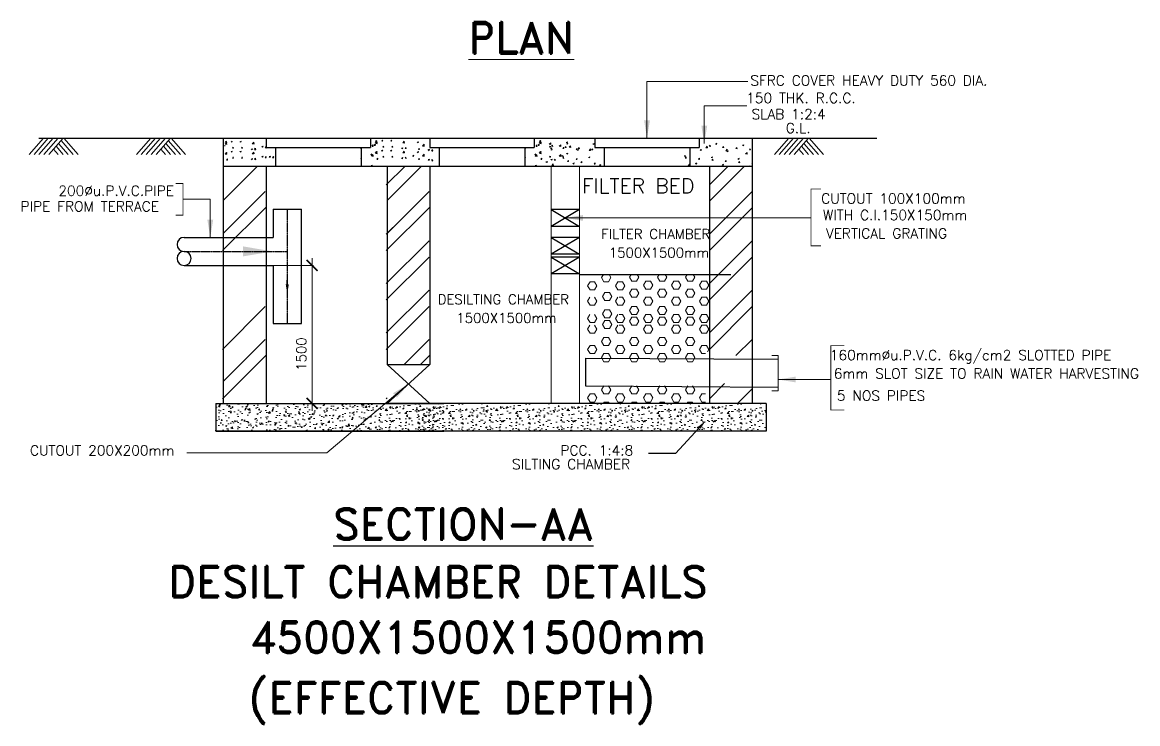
# Model space of a CAD drawing. Header units: millimetres. Extents: x 5085619 to 5232807, y 157605 to 261568.
# Drawn here: x 5150823 to 5169749, y 229894 to 241799 of the extents above; entities that cross this region are included whole.
import ezdxf
from ezdxf.enums import TextEntityAlignment as Align

# ---------------------------------------------------------------- set-up
doc = ezdxf.new("R2010")
doc.units = ezdxf.units.MM
doc.header["$MEASUREMENT"] = 0
doc.header["$PDMODE"] = 33
doc.linetypes.add('CENTER', pattern=[2, 1.25, -0.25, 0.25, -0.25])
doc.layers.get('0').update_dxf_attribs({"color": 8, "lineweight": 15})
doc.layers.get('Defpoints').update_dxf_attribs({"color": 8, "lineweight": 18})
for name, color, linetype in [('A-MS_STRUC', 5, 'Continuous'), ('Layer1', 30, 'Continuous'), ('PL-TEXT', 7, 'Continuous'), ('SOIL', 1, 'Continuous'), ('TEXT', 8, 'Continuous')]:
    doc.layers.add(name, color=color, linetype=linetype)
for name, color, linetype, lineweight in [('door', 8, 'Continuous', 20), ('HATCH', 8, 'Continuous', 13), ('RWP', 5, 'Continuous', 0), ('wall', 7, 'Continuous', 0)]:
    doc.layers.add(name, color=color, linetype=linetype, lineweight=lineweight)
doc.styles.add('ROMAND', font='romand')
doc.styles.add('TEXT', font='romans.shx')
doc.styles.add('TEXT1', font='romans.shx', dxfattribs={"height": 200})
doc.styles.add('vicky', font='arial.ttf', dxfattribs={"height": 150})
doc.dimstyles.new('vicky', dxfattribs={"dimscale": 0, "dimtxt": 100, "dimasz": 300, "dimexe": 0, "dimexo": 25, "dimgap": 50, "dimtad": 1, "dimdec": 4, "dimrnd": 1, "dimzin": 12, "dimdsep": 46, "dimtxsty": 'vicky', "dimcen": 0.09, "dimclrd": 3, "dimclre": 3, "dimclrt": 7, "dimaunit": 1, "dimadec": 0, "dimazin": 0, "dimtfac": 100, "dimtdec": 4, "dimtofl": 0, "dimtmove": 1, "dimatfit": 3, "dimfxl": 100, "dimfxlon": 1, "dimtolj": 1, "dimtzin": 12, "dimlwd": 5, "dimlwe": 0, "dimarcsym": 1})

# ---------------------------------------------------------------- blocks, each defined once
blk = doc.blocks.new('_ArchTick')
at = {"color": 0, "linetype": 'ByBlock', "const_width": 0.15}
blk.add_lwpolyline([(-0.5, -0.5), (0.5, 0.5)], dxfattribs=at)

msp = doc.modelspace()

# ---------------------------------------------------------------- hatches: boundary and pattern name
at = {"layer": 'HATCH'}
h = msp.add_hatch(dxfattribs=at)
h.set_pattern_fill('ANSI32', color=0, scale=1580.052825, angle=360, style=0)
h.set_pattern_definition([(45, (5128971.4, 105815.43), (-418.9748, 418.9748), []), (45, (5129250.7, 105815.43), (-418.9748, 418.9748), [])])
h.paths.add_polyline_path([(5162481, 236141), (5163208, 236141), (5163208, 239360), (5162481, 239360)])
h.paths.add_polyline_path([(5163208, 235331), (5163208, 235667), (5162481, 235667), (5162481, 235331)])
h = msp.add_hatch(dxfattribs=at)
h.set_pattern_fill('AR-CONC', color=0, scale=31.601056, angle=360, style=0)
h.set_pattern_definition([(50, (5128971.4, 105815.43), (226.6618, -19.83034), [23.7008, -260.7087]), (355, (5128971.4, 105815.43), (-43.8469, 237.70066), [18.96063, -208.56697]), (100.4514, (5128990.3, 105813.78), (182.81508, 217.87018), [20.14257, -221.5683]), (46.1842, (5128971.4, 105878.64), (337.25945, -52.30576), [35.5512, -391.0631]), (96.6356, (5128999.5, 105874.28), (295.3633, 307.8315), [30.2139, -332.3524]), (351.1842, (5128971.4, 105878.64), (295.36305, 307.8318), [28.44095, -312.8505]), (21, (5129003, 105862.84), (188.62893, -127.23182), [23.7008, -260.7087]), (326, (5129003, 105862.84), (76.8902, 229.15508), [18.96063, -208.56697]), (71.4514, (5129018.72, 105852.23), (265.51923, 101.92304), [20.14257, -221.5683]), (37.5, (5128971.4, 105815.43), (3.842643, 105.197975), [0, -206.03889, 0, -211.72708, 0, -209.357]), (7.5, (5128971.4, 105815.43), (83.13275, 124.63827), [0, -120.71604, 0, -201.29873, 0, -79.79267]), (327.5, (5128900.93, 105815.43), (168.69353, -7.12758), [0, -79.00264, 0, -246.48824, 0, -327.07093]), (317.5, (5128869.33, 105815.43), (184.29299, 31.63423), [0, -102.70343, 0, -163.69347, 0, -232.26777])])
h.paths.add_polyline_path([(5157978, 234857), (5157978, 235331), (5154107, 235331), (5154107, 234857)])
h = msp.add_hatch(dxfattribs=at)
h.set_pattern_fill('AR-CONC', color=0, scale=31.601056, angle=360, style=0)
h.set_pattern_definition([(50, (5129708.76, 105815.43), (226.6618, -19.83034), [23.7008, -260.7087]), (355, (5129708.76, 105815.43), (-43.8469, 237.70066), [18.96063, -208.56697]), (100.4514, (5129727.65, 105813.78), (182.81508, 217.87018), [20.14257, -221.5683]), (46.1842, (5129708.76, 105878.64), (337.25945, -52.30576), [35.5512, -391.0631]), (96.6356, (5129736.87, 105874.28), (295.3633, 307.8315), [30.2139, -332.3524]), (351.1842, (5129708.76, 105878.64), (295.36305, 307.8318), [28.44095, -312.8505]), (21, (5129740.36, 105862.84), (188.62893, -127.23182), [23.7008, -260.7087]), (326, (5129740.36, 105862.84), (76.8902, 229.15508), [18.96063, -208.56697]), (71.4514, (5129756.08, 105852.23), (265.51923, 101.92304), [20.14257, -221.5683]), (37.5, (5129708.76, 105815.43), (3.842643, 105.197975), [0, -206.03889, 0, -211.72708, 0, -209.357]), (7.5, (5129708.76, 105815.43), (83.13275, 124.63827), [0, -120.71604, 0, -201.29873, 0, -79.79267]), (327.5, (5129638.29, 105815.43), (168.69353, -7.12758), [0, -79.00264, 0, -246.48824, 0, -327.07093]), (317.5, (5129606.69, 105815.43), (184.29299, 31.63423), [0, -102.70343, 0, -163.69347, 0, -232.26777])])
h.paths.add_polyline_path([(5158715, 235331), (5157514, 235331), (5157514, 234857), (5158715, 234857)])
h = msp.add_hatch(dxfattribs=at)
h.set_pattern_fill('AR-CONC', color=0, scale=31.601056, angle=360, style=0)
h.set_pattern_definition([(50, (5130846.4, 105815.43), (226.6618, -19.83034), [23.7008, -260.7087]), (355, (5130846.4, 105815.43), (-43.8469, 237.70066), [18.96063, -208.56697]), (100.4514, (5130865.29, 105813.78), (182.81508, 217.87018), [20.14257, -221.5683]), (46.1842, (5130846.4, 105878.64), (337.25945, -52.30576), [35.5512, -391.0631]), (96.6356, (5130874.5, 105874.28), (295.3633, 307.8315), [30.2139, -332.3524]), (351.1842, (5130846.4, 105878.64), (295.36305, 307.8318), [28.44095, -312.8505]), (21, (5130878, 105862.84), (188.62893, -127.23182), [23.7008, -260.7087]), (326, (5130878, 105862.84), (76.8902, 229.15508), [18.96063, -208.56697]), (71.4514, (5130893.72, 105852.23), (265.51923, 101.92304), [20.14257, -221.5683]), (37.5, (5130846.4, 105815.43), (3.842643, 105.197975), [0, -206.03889, 0, -211.72708, 0, -209.357]), (7.5, (5130846.4, 105815.43), (83.13275, 124.63827), [0, -120.71604, 0, -201.29873, 0, -79.79267]), (327.5, (5130775.93, 105815.43), (168.69353, -7.12758), [0, -79.00264, 0, -246.48824, 0, -327.07093]), (317.5, (5130744.33, 105815.43), (184.29299, 31.63423), [0, -102.70343, 0, -163.69347, 0, -232.26777])])
h.paths.add_polyline_path([(5159853, 235331), (5158652, 235331), (5158652, 234857), (5159853, 234857)])
h = msp.add_hatch(dxfattribs=at)
h.set_pattern_fill('AR-CONC', color=0, scale=31.601056, angle=360, style=0)
h.set_pattern_definition([(50, (5132057.77, 105815.43), (226.6618, -19.83034), [23.7008, -260.7087]), (355, (5132057.77, 105815.43), (-43.8469, 237.70066), [18.96063, -208.56697]), (100.4514, (5132076.66, 105813.78), (182.81508, 217.87018), [20.14257, -221.5683]), (46.1842, (5132057.77, 105878.64), (337.25945, -52.30576), [35.5512, -391.0631]), (96.6356, (5132085.88, 105874.28), (295.3633, 307.8315), [30.2139, -332.3524]), (351.1842, (5132057.77, 105878.64), (295.36305, 307.8318), [28.44095, -312.8505]), (21, (5132089.37, 105862.84), (188.62893, -127.23182), [23.7008, -260.7087]), (326, (5132089.37, 105862.84), (76.8902, 229.15508), [18.96063, -208.56697]), (71.4514, (5132105.1, 105852.23), (265.51923, 101.92304), [20.14257, -221.5683]), (37.5, (5132057.77, 105815.43), (3.842643, 105.197975), [0, -206.03889, 0, -211.72708, 0, -209.357]), (7.5, (5132057.77, 105815.43), (83.13275, 124.63827), [0, -120.71604, 0, -201.29873, 0, -79.79267]), (327.5, (5131987.3, 105815.43), (168.69353, -7.12758), [0, -79.00264, 0, -246.48824, 0, -327.07093]), (317.5, (5131955.7, 105815.43), (184.29299, 31.63423), [0, -102.70343, 0, -163.69347, 0, -232.26777])])
h.paths.add_polyline_path([(5161064, 235331), (5159863, 235331), (5159863, 234857), (5161064, 234857)])
h = msp.add_hatch(dxfattribs=at)
h.set_pattern_fill('AR-CONC', color=0, scale=31.601056, angle=360, style=0)
h.set_pattern_definition([(50, (5133248.08, 105815.43), (226.6618, -19.83034), [23.7008, -260.7087]), (355, (5133248.08, 105815.43), (-43.8469, 237.70066), [18.96063, -208.56697]), (100.4514, (5133266.97, 105813.78), (182.81508, 217.87018), [20.14257, -221.5683]), (46.1842, (5133248.08, 105878.64), (337.25945, -52.30576), [35.5512, -391.0631]), (96.6356, (5133276.18, 105874.28), (295.3633, 307.8315), [30.2139, -332.3524]), (351.1842, (5133248.08, 105878.64), (295.36305, 307.8318), [28.44095, -312.8505]), (21, (5133279.68, 105862.84), (188.62893, -127.23182), [23.7008, -260.7087]), (326, (5133279.68, 105862.84), (76.8902, 229.15508), [18.96063, -208.56697]), (71.4514, (5133295.4, 105852.23), (265.51923, 101.92304), [20.14257, -221.5683]), (37.5, (5133248.08, 105815.43), (3.842643, 105.197975), [0, -206.03889, 0, -211.72708, 0, -209.357]), (7.5, (5133248.08, 105815.43), (83.13275, 124.63827), [0, -120.71604, 0, -201.29873, 0, -79.79267]), (327.5, (5133177.61, 105815.43), (168.69353, -7.12758), [0, -79.00264, 0, -246.48824, 0, -327.07093]), (317.5, (5133146, 105815.43), (184.29299, 31.63423), [0, -102.70343, 0, -163.69347, 0, -232.26777])])
h.paths.add_polyline_path([(5162254, 235331), (5161054, 235331), (5161054, 234857), (5162254, 234857)])
h = msp.add_hatch(dxfattribs=at)
h.set_pattern_fill('AR-CONC', color=0, scale=31.601056, angle=360, style=0)
h.set_pattern_definition([(50, (5134438.39, 105815.43), (226.6618, -19.83034), [23.7008, -260.7087]), (355, (5134438.39, 105815.43), (-43.8469, 237.70066), [18.96063, -208.56697]), (100.4514, (5134457.27, 105813.78), (182.81508, 217.87018), [20.14257, -221.5683]), (46.1842, (5134438.39, 105878.64), (337.25945, -52.30576), [35.5512, -391.0631]), (96.6356, (5134466.5, 105874.28), (295.3633, 307.8315), [30.2139, -332.3524]), (351.1842, (5134438.4, 105878.64), (295.36305, 307.8318), [28.44095, -312.8505]), (21, (5134469.99, 105862.84), (188.62893, -127.23182), [23.7008, -260.7087]), (326, (5134469.99, 105862.84), (76.8902, 229.15508), [18.96063, -208.56697]), (71.4514, (5134485.7, 105852.23), (265.51923, 101.92304), [20.14257, -221.5683]), (37.5, (5134438.385, 105815.43), (3.842643, 105.197975), [0, -206.03889, 0, -211.72708, 0, -209.357]), (7.5, (5134438.39, 105815.43), (83.13275, 124.63827), [0, -120.71604, 0, -201.29873, 0, -79.79267]), (327.5, (5134367.915, 105815.43), (168.69353, -7.12758), [0, -79.00264, 0, -246.48824, 0, -327.07093]), (317.5, (5134336.31, 105815.43), (184.29299, 31.63423), [0, -102.70343, 0, -163.69347, 0, -232.26777])])
h.paths.add_polyline_path([(5163445, 235331), (5162244, 235331), (5162244, 234857), (5163445, 234857)])

# ---------------------------------------------------------------- linework, layer by layer
at = {"layer": 'A-MS_STRUC', "ltscale": 5}
for p, q in [((5157014, 235989), (5157741, 235331)), ((5157741, 235989), (5157014, 235331))]:
    msp.add_line(p, q, dxfattribs=at)
for points in [[(5157014, 235989), (5157741, 235989)], [(5157741, 235331), (5157014, 235331)]]:
    msp.add_lwpolyline(points, dxfattribs=at)
at = {"layer": 'Defpoints', "color": 0, "linetype": 'ByBlock'}
for p in [(5154107, 234857), (5157014, 234857)]:
    msp.add_point(p, dxfattribs=at)
at = {"layer": 'door', "color": 2}
for p, q in [((5163647, 236145), (5163542, 236145)), ((5163647, 236145), (5163647, 235545)), ((5163647, 235545), (5163542, 235545))]:
    msp.add_line(p, q, dxfattribs=at)
at = {"layer": 'HATCH', "color": 0}
for p, q in [((5151181, 239834), (5150938, 239556)), ((5151265, 239834), (5151022, 239556)), ((5151349, 239834), (5151105, 239556)), ((5151433, 239834), (5151189, 239556)), ((5151517, 239834), (5151273, 239556)), ((5151480, 239791), (5151686, 239556)), ((5151526, 239834), (5151770, 239556)), ((5153002, 239834), (5152759, 239556)), ((5153086, 239834), (5152843, 239556)), ((5153170, 239834), (5152926, 239556)), ((5153254, 239834), (5153010, 239556)), ((5153338, 239834), (5153094, 239556)), ((5153301, 239791), (5153507, 239556)), ((5153347, 239834), (5153591, 239556)), ((5156917, 239789), (5156939, 239798)), ((5156917, 239789), (5156932, 239779)), ((5156932, 239779), (5156939, 239798)), ((5157069, 239789), (5157091, 239798)), ((5157069, 239789), (5157084, 239779)), ((5157084, 239779), (5157091, 239798)), ((5162861, 239834), (5162869, 239828)), ((5162869, 239828), (5162871, 239834)), ((5163827, 239834), (5163584, 239556)), ((5163911, 239834), (5163668, 239556)), ((5163995, 239834), (5163751, 239556)), ((5164079, 239834), (5163835, 239556)), ((5164163, 239834), (5163919, 239556)), ((5164126, 239791), (5164332, 239556)), ((5164172, 239834), (5164416, 239556)), ((5151354, 239647), (5151434, 239556)), ((5151396, 239695), (5151518, 239556)), ((5151438, 239743), (5151602, 239556)), ((5153175, 239647), (5153255, 239556)), ((5153217, 239695), (5153339, 239556)), ((5153259, 239743), (5153423, 239556)), ((5154262, 239697), (5154259, 239716)), ((5154263, 239732), (5154288, 239758)), ((5154263, 239732), (5154291, 239728)), ((5154264, 239770), (5154286, 239779)), ((5154264, 239770), (5154280, 239760)), ((5154271, 239748), (5154293, 239757)), ((5154271, 239748), (5154287, 239738)), ((5154280, 239759), (5154286, 239779)), ((5154287, 239738), (5154294, 239757)), ((5154291, 239727), (5154288, 239757)), ((5154365, 239773), (5154387, 239781)), ((5154365, 239773), (5154381, 239762)), ((5154365, 239604), (5154387, 239613)), ((5154365, 239604), (5154381, 239594)), ((5154381, 239762), (5154387, 239781)), ((5154381, 239594), (5154387, 239613)), ((5154388, 239663), (5154403, 239681)), ((5154388, 239663), (5154406, 239661)), ((5154407, 239661), (5154403, 239681)), ((5154517, 239773), (5154539, 239781)), ((5154517, 239773), (5154533, 239762)), ((5154517, 239604), (5154539, 239613)), ((5154517, 239604), (5154533, 239594)), ((5154533, 239762), (5154539, 239781)), ((5154533, 239594), (5154539, 239613)), ((5154540, 239663), (5154555, 239681)), ((5154540, 239663), (5154558, 239661)), ((5154559, 239661), (5154555, 239681)), ((5154706, 239646), (5154728, 239654)), ((5154706, 239646), (5154721, 239635)), ((5154721, 239635), (5154728, 239654)), ((5154726, 239738), (5154751, 239764)), ((5154726, 239738), (5154754, 239734)), ((5156917, 239621), (5156939, 239629)), ((5156917, 239621), (5156932, 239610)), ((5156932, 239610), (5156939, 239629)), ((5156939, 239679), (5156954, 239698)), ((5156939, 239679), (5156958, 239678)), ((5156958, 239678), (5156954, 239698)), ((5157069, 239621), (5157091, 239629)), ((5157069, 239621), (5157084, 239610)), ((5157084, 239610), (5157091, 239629)), ((5157091, 239679), (5157106, 239698)), ((5157091, 239679), (5157110, 239678)), ((5157110, 239678), (5157106, 239698)), ((5157257, 239662), (5157279, 239671)), ((5157257, 239662), (5157273, 239651)), ((5157273, 239651), (5157279, 239671)), ((5157278, 239754), (5157302, 239780)), ((5157278, 239754), (5157306, 239750)), ((5157278, 239586), (5157302, 239611)), ((5157306, 239750), (5157303, 239780)), ((5157306, 239581), (5157303, 239611)), ((5157318, 239660), (5157333, 239678)), ((5157318, 239660), (5157337, 239658)), ((5157337, 239658), (5157333, 239678)), ((5157523, 239764), (5157545, 239772)), ((5157523, 239764), (5157538, 239753)), ((5157523, 239595), (5157545, 239604)), ((5157539, 239753), (5157545, 239772)), ((5157539, 239585), (5157545, 239604)), ((5157544, 239640), (5157560, 239658)), ((5157544, 239640), (5157563, 239638)), ((5159764, 239730), (5159789, 239755)), ((5159764, 239730), (5159792, 239725)), ((5159767, 239679), (5159782, 239697)), ((5159767, 239679), (5159786, 239678)), ((5159786, 239678), (5159783, 239697)), ((5159786, 239659), (5159808, 239668)), ((5159786, 239659), (5159802, 239649)), ((5159793, 239725), (5159789, 239755)), ((5159793, 239637), (5159816, 239646)), ((5159793, 239637), (5159809, 239627)), ((5159802, 239649), (5159808, 239668)), ((5159804, 239695), (5159819, 239713)), ((5159804, 239695), (5159822, 239693)), ((5159809, 239627), (5159816, 239646)), ((5159823, 239693), (5159819, 239713)), ((5159934, 239696), (5159959, 239722)), ((5159934, 239696), (5159962, 239692)), ((5159962, 239692), (5159959, 239722)), ((5159994, 239659), (5160009, 239678)), ((5159994, 239659), (5160013, 239658)), ((5160013, 239658), (5160009, 239677)), ((5160030, 239675), (5160046, 239693)), ((5160030, 239675), (5160049, 239673)), ((5160049, 239673), (5160046, 239693)), ((5160052, 239761), (5160074, 239770)), ((5160052, 239761), (5160067, 239751)), ((5160059, 239739), (5160081, 239748)), ((5160059, 239739), (5160075, 239729)), ((5160068, 239751), (5160074, 239770)), ((5160075, 239729), (5160081, 239748)), ((5160102, 239677), (5160126, 239703)), ((5160102, 239677), (5160130, 239673)), ((5160130, 239673), (5160126, 239703)), ((5160221, 239640), (5160236, 239658)), ((5160221, 239640), (5160237, 239638)), ((5160237, 239650), (5160236, 239658)), ((5160240, 239634), (5160263, 239642)), ((5160240, 239634), (5160256, 239623)), ((5160256, 239623), (5160263, 239642)), ((5160257, 239655), (5160272, 239673)), ((5160257, 239655), (5160276, 239654)), ((5160276, 239654), (5160272, 239673)), ((5160439, 239625), (5160463, 239651)), ((5160439, 239625), (5160467, 239621)), ((5160467, 239621), (5160464, 239651)), ((5160484, 239635), (5160499, 239654)), ((5160484, 239635), (5160502, 239634)), ((5160503, 239634), (5160499, 239654)), ((5160506, 239736), (5160528, 239744)), ((5160506, 239736), (5160522, 239725)), ((5160522, 239725), (5160528, 239744)), ((5162421, 239671), (5162445, 239697)), ((5162421, 239671), (5162449, 239667)), ((5162449, 239667), (5162445, 239697)), ((5162480, 239695), (5162495, 239713)), ((5162480, 239695), (5162499, 239693)), ((5162499, 239693), (5162495, 239713)), ((5162588, 239737), (5162610, 239745)), ((5162588, 239737), (5162604, 239726)), ((5162604, 239726), (5162610, 239745)), ((5162706, 239675), (5162722, 239693)), ((5162706, 239675), (5162725, 239673)), ((5162725, 239673), (5162722, 239693)), ((5162758, 239619), (5162782, 239645)), ((5162758, 239619), (5162786, 239615)), ((5162777, 239609), (5162799, 239618)), ((5162777, 239609), (5162792, 239599)), ((5162786, 239615), (5162782, 239645)), ((5162792, 239599), (5162799, 239618)), ((5162933, 239655), (5162948, 239673)), ((5162933, 239655), (5162952, 239653)), ((5162952, 239653), (5162948, 239673)), ((5163042, 239711), (5163064, 239720)), ((5163042, 239711), (5163058, 239701)), ((5163058, 239701), (5163064, 239720)), ((5163160, 239635), (5163175, 239653)), ((5163160, 239635), (5163179, 239633)), ((5163179, 239633), (5163175, 239653)), ((5164000, 239647), (5164080, 239556)), ((5164042, 239695), (5164164, 239556)), ((5164084, 239743), (5164248, 239556)), ((5154263, 239563), (5154288, 239589)), ((5154263, 239563), (5154291, 239559)), ((5154271, 239580), (5154293, 239588)), ((5154271, 239580), (5154287, 239569)), ((5154287, 239569), (5154294, 239588)), ((5154287, 239461), (5154303, 239479)), ((5154287, 239461), (5154306, 239459)), ((5154291, 239559), (5154288, 239589)), ((5154306, 239459), (5154303, 239479)), ((5154388, 239495), (5154403, 239513)), ((5154388, 239495), (5154406, 239493)), ((5154407, 239493), (5154403, 239513)), ((5154540, 239495), (5154555, 239513)), ((5154540, 239495), (5154558, 239493)), ((5154559, 239493), (5154555, 239513)), ((5154706, 239477), (5154728, 239486)), ((5154706, 239477), (5154721, 239467)), ((5154721, 239467), (5154728, 239486)), ((5154726, 239569), (5154751, 239595)), ((5154726, 239569), (5154754, 239565)), ((5156939, 239511), (5156954, 239529)), ((5156939, 239511), (5156958, 239509)), ((5156958, 239509), (5156954, 239529)), ((5157091, 239511), (5157106, 239529)), ((5157091, 239511), (5157110, 239509)), ((5157110, 239509), (5157106, 239529)), ((5157257, 239494), (5157279, 239502)), ((5157257, 239494), (5157273, 239483)), ((5157273, 239483), (5157279, 239502)), ((5157278, 239586), (5157306, 239581)), ((5157318, 239491), (5157333, 239509)), ((5157318, 239491), (5157337, 239489)), ((5157337, 239489), (5157333, 239509)), ((5157446, 239535), (5157468, 239543)), ((5157446, 239535), (5157462, 239524)), ((5157462, 239524), (5157468, 239543)), ((5157523, 239595), (5157538, 239585)), ((5157544, 239471), (5157560, 239489)), ((5157544, 239471), (5157563, 239470)), ((5159709, 239430), (5159731, 239439)), ((5159709, 239430), (5159725, 239420)), ((5159725, 239419), (5159732, 239439)), ((5159767, 239511), (5159782, 239529)), ((5159767, 239511), (5159786, 239509)), ((5159786, 239509), (5159783, 239529)), ((5159793, 239469), (5159816, 239477)), ((5159793, 239469), (5159809, 239458)), ((5159809, 239458), (5159816, 239477)), ((5159847, 239457), (5159863, 239475)), ((5159847, 239457), (5159866, 239456)), ((5159866, 239455), (5159863, 239475)), ((5159934, 239527), (5159959, 239553)), ((5159934, 239527), (5159962, 239523)), ((5159962, 239523), (5159959, 239553)), ((5159975, 239532), (5159997, 239541)), ((5159975, 239532), (5159991, 239521)), ((5159991, 239521), (5159997, 239541)), ((5159994, 239491), (5160009, 239509)), ((5159994, 239491), (5160013, 239489)), ((5160001, 239518), (5160004, 239519)), ((5160004, 239518), (5160004, 239519)), ((5160013, 239489), (5160009, 239509)), ((5160059, 239571), (5160081, 239579)), ((5160059, 239571), (5160075, 239560)), ((5160074, 239437), (5160089, 239455)), ((5160074, 239437), (5160093, 239436)), ((5160075, 239560), (5160081, 239579)), ((5160093, 239436), (5160089, 239455)), ((5160164, 239405), (5160186, 239413)), ((5160179, 239394), (5160186, 239413)), ((5160221, 239471), (5160236, 239489)), ((5160221, 239471), (5160237, 239470)), ((5160237, 239481), (5160236, 239489)), ((5160301, 239418), (5160316, 239436)), ((5160301, 239418), (5160320, 239416)), ((5160320, 239416), (5160316, 239436)), ((5160429, 239507), (5160451, 239515)), ((5160429, 239507), (5160445, 239496)), ((5160445, 239496), (5160451, 239515)), ((5162511, 239507), (5162533, 239516)), ((5162511, 239507), (5162527, 239497)), ((5162524, 239457), (5162539, 239475)), ((5162524, 239457), (5162542, 239455)), ((5162527, 239497), (5162533, 239516)), ((5162543, 239455), (5162539, 239475)), ((5162750, 239437), (5162765, 239455)), ((5162750, 239437), (5162769, 239435)), ((5162769, 239435), (5162766, 239455)), ((5162965, 239482), (5162987, 239491)), ((5162965, 239482), (5162981, 239472)), ((5162977, 239417), (5162992, 239435)), ((5162977, 239417), (5162996, 239416)), ((5162981, 239471), (5162988, 239491)), ((5162996, 239416), (5162992, 239435)), ((5163095, 239567), (5163120, 239592)), ((5163095, 239567), (5163123, 239562)), ((5163123, 239562), (5163120, 239592)), ((5154232, 238776), (5154816, 239360)), ((5157000, 239041), (5157319, 239360)), ((5157014, 238776), (5157598, 239360)), ((5159806, 239370), (5159831, 239395)), ((5159806, 239370), (5159834, 239365)), ((5159834, 239365), (5159831, 239395)), ((5160001, 239349), (5160004, 239350)), ((5160004, 239349), (5160004, 239350)), ((5160164, 239405), (5160179, 239394)), ((5162700, 239380), (5162722, 239389)), ((5162700, 239380), (5162715, 239370)), ((5162716, 239370), (5162722, 239389)), ((5163166, 239360), (5163176, 239363)), ((5163175, 239360), (5163176, 239363)), ((5163204, 239397), (5163208, 239402)), ((5163204, 239397), (5163208, 239397)), ((5154232, 238217), (5154945, 238930)), ((5157014, 238217), (5157727, 238930)), ((5154218, 237924), (5154959, 238664)), ((5157000, 237924), (5157741, 238664)), ((5157000, 238203), (5157112, 238315)), ((5157000, 237365), (5157727, 238092)), ((5157000, 237086), (5157727, 237813)), ((5157000, 236527), (5157727, 237254)), ((5154218, 236248), (5154945, 236975)), ((5157000, 236248), (5157727, 236975)), ((5154232, 235703), (5154945, 236416)), ((5157300, 235989), (5157727, 236416)), ((5154218, 235410), (5154959, 236151)), ((5157579, 235989), (5157741, 236151)), ((5157000, 235410), (5157014, 235424))]:
    msp.add_line(p, q, dxfattribs=at)
at = {"layer": 'HATCH', "color": 3}
for p, q in [((5155740, 235206), (5155740, 237798)), ((5154979, 237673), (5155765, 237673)), ((5154979, 235331), (5155765, 235331))]:
    msp.add_line(p, q, dxfattribs=at)
at = {"layer": 'HATCH'}
for p, q in [((5160653, 237465), (5160686, 237521)), ((5160811, 237465), (5160779, 237521)), ((5161127, 237475), (5161154, 237521)), ((5161285, 237475), (5161259, 237521)), ((5161601, 237475), (5161628, 237521)), ((5161759, 237475), (5161733, 237521)), ((5162075, 237475), (5162102, 237521)), ((5162233, 237475), (5162207, 237521)), ((5160416, 237328), (5160456, 237396)), ((5160456, 237260), (5160416, 237328)), ((5160456, 237396), (5160535, 237396)), ((5160574, 237328), (5160535, 237396)), ((5160535, 237260), (5160574, 237328)), ((5160693, 237396), (5160653, 237465)), ((5160693, 237396), (5160772, 237396)), ((5160772, 237396), (5160811, 237465)), ((5160890, 237328), (5160930, 237396)), ((5160930, 237260), (5160890, 237328)), ((5160930, 237396), (5161009, 237396)), ((5161048, 237328), (5161009, 237396)), ((5161009, 237260), (5161048, 237328)), ((5161167, 237407), (5161127, 237475)), ((5161167, 237407), (5161246, 237407)), ((5161246, 237407), (5161285, 237475)), ((5161364, 237338), (5161404, 237407)), ((5161404, 237270), (5161364, 237338)), ((5161404, 237407), (5161483, 237407)), ((5161522, 237338), (5161483, 237407)), ((5161483, 237270), (5161522, 237338)), ((5161641, 237407), (5161601, 237475)), ((5161641, 237407), (5161720, 237407)), ((5161720, 237407), (5161759, 237475)), ((5161838, 237338), (5161878, 237407)), ((5161878, 237270), (5161838, 237338)), ((5161878, 237407), (5161957, 237407)), ((5161996, 237338), (5161957, 237407)), ((5161957, 237270), (5161996, 237338)), ((5162115, 237407), (5162075, 237475)), ((5162115, 237407), (5162194, 237407)), ((5162194, 237407), (5162233, 237475)), ((5162312, 237338), (5162352, 237407)), ((5162352, 237270), (5162312, 237338)), ((5162352, 237407), (5162431, 237407)), ((5162470, 237338), (5162431, 237407)), ((5162431, 237270), (5162470, 237338)), ((5160456, 237260), (5160535, 237260)), ((5160668, 237144), (5160708, 237212)), ((5160708, 237076), (5160668, 237144)), ((5160708, 237212), (5160787, 237212)), ((5160826, 237144), (5160787, 237212)), ((5160787, 237076), (5160826, 237144)), ((5160930, 237260), (5161009, 237260)), ((5161127, 237201), (5161167, 237270)), ((5161167, 237133), (5161127, 237201)), ((5161167, 237270), (5161246, 237270)), ((5161285, 237201), (5161246, 237270)), ((5161246, 237133), (5161285, 237201)), ((5161404, 237270), (5161483, 237270)), ((5161601, 237201), (5161641, 237270)), ((5161641, 237133), (5161601, 237201)), ((5161641, 237270), (5161720, 237270)), ((5161759, 237201), (5161720, 237270)), ((5161720, 237133), (5161759, 237201)), ((5161878, 237270), (5161957, 237270)), ((5162075, 237201), (5162115, 237270)), ((5162115, 237133), (5162075, 237201)), ((5162115, 237270), (5162194, 237270)), ((5162233, 237201), (5162194, 237270)), ((5162194, 237133), (5162233, 237201)), ((5162352, 237270), (5162431, 237270)), ((5160416, 237065), (5160455, 237132)), ((5160456, 236996), (5160416, 237065)), ((5160456, 236996), (5160535, 236996)), ((5160574, 237065), (5160535, 237132)), ((5160535, 236996), (5160574, 237065)), ((5160708, 237076), (5160787, 237076)), ((5160890, 237065), (5160929, 237132)), ((5160930, 236996), (5160890, 237065)), ((5160930, 236996), (5161009, 236996)), ((5160952, 237133), (5161009, 237133)), ((5161048, 237065), (5161009, 237133)), ((5161009, 236996), (5161048, 237065)), ((5161127, 236909), (5161167, 236977)), ((5161167, 237133), (5161246, 237133)), ((5161167, 236977), (5161246, 236977)), ((5161285, 236909), (5161246, 236977)), ((5161364, 237065), (5161404, 237133)), ((5161404, 236996), (5161364, 237065)), ((5161404, 237133), (5161483, 237133)), ((5161404, 236996), (5161483, 236996)), ((5161522, 237065), (5161483, 237133)), ((5161483, 236996), (5161522, 237065)), ((5161601, 236909), (5161641, 236977)), ((5161641, 237133), (5161720, 237133)), ((5161641, 236977), (5161720, 236977)), ((5161759, 236909), (5161720, 236977)), ((5161838, 237065), (5161878, 237133)), ((5161878, 236996), (5161838, 237065)), ((5161878, 237133), (5161957, 237133)), ((5161878, 236996), (5161957, 236996)), ((5161996, 237065), (5161957, 237133)), ((5161957, 236996), (5161996, 237065)), ((5162075, 236909), (5162115, 236977)), ((5162115, 237133), (5162194, 237133)), ((5162115, 236977), (5162194, 236977)), ((5162233, 236909), (5162194, 236977)), ((5162312, 237065), (5162352, 237133)), ((5162352, 236996), (5162312, 237065)), ((5162352, 237133), (5162431, 237133)), ((5162352, 236996), (5162431, 236996)), ((5162470, 237065), (5162431, 237133)), ((5162431, 236996), (5162470, 237065)), ((5160416, 236772), (5160455, 236840)), ((5160456, 236703), (5160416, 236772)), ((5160574, 236772), (5160535, 236840)), ((5160535, 236703), (5160574, 236772)), ((5160668, 236851), (5160708, 236920)), ((5160708, 236783), (5160668, 236851)), ((5160708, 236920), (5160787, 236920)), ((5160708, 236783), (5160787, 236783)), ((5160826, 236851), (5160787, 236920)), ((5160787, 236783), (5160826, 236851)), ((5160890, 236772), (5160929, 236840)), ((5160930, 236703), (5160890, 236772)), ((5160952, 236840), (5161009, 236840)), ((5161048, 236772), (5161009, 236840)), ((5161009, 236703), (5161048, 236772)), ((5161167, 236840), (5161127, 236909)), ((5161127, 236726), (5161167, 236795)), ((5161167, 236840), (5161246, 236840)), ((5161167, 236795), (5161246, 236795)), ((5161246, 236840), (5161285, 236909)), ((5161285, 236726), (5161246, 236795)), ((5161364, 236772), (5161404, 236840)), ((5161404, 236703), (5161364, 236772)), ((5161404, 236840), (5161483, 236840)), ((5161522, 236772), (5161483, 236840)), ((5161483, 236703), (5161522, 236772)), ((5161641, 236840), (5161601, 236909)), ((5161601, 236726), (5161641, 236795)), ((5161641, 236840), (5161720, 236840)), ((5161641, 236795), (5161720, 236795)), ((5161720, 236840), (5161759, 236909)), ((5161759, 236726), (5161720, 236795)), ((5161838, 236772), (5161878, 236840)), ((5161878, 236703), (5161838, 236772)), ((5161878, 236840), (5161957, 236840)), ((5161996, 236772), (5161957, 236840)), ((5161957, 236703), (5161996, 236772)), ((5162115, 236840), (5162075, 236909)), ((5162075, 236726), (5162115, 236795)), ((5162115, 236840), (5162194, 236840)), ((5162115, 236795), (5162194, 236795)), ((5162194, 236840), (5162233, 236909)), ((5162233, 236726), (5162194, 236795)), ((5162312, 236772), (5162352, 236840)), ((5162352, 236703), (5162312, 236772)), ((5162352, 236840), (5162431, 236840)), ((5162470, 236772), (5162431, 236840)), ((5162431, 236703), (5162470, 236772)), ((5160416, 236590), (5160455, 236657)), ((5160456, 236521), (5160416, 236590)), ((5160456, 236703), (5160535, 236703)), ((5160574, 236590), (5160535, 236657)), ((5160535, 236521), (5160574, 236590)), ((5160668, 236669), (5160708, 236737)), ((5160708, 236601), (5160668, 236669)), ((5160708, 236737), (5160787, 236737)), ((5160708, 236601), (5160787, 236601)), ((5160826, 236669), (5160787, 236737)), ((5160787, 236601), (5160826, 236669)), ((5160890, 236590), (5160929, 236657)), ((5160930, 236521), (5160890, 236590)), ((5160930, 236703), (5161009, 236703)), ((5160952, 236658), (5161009, 236658)), ((5161048, 236590), (5161009, 236658)), ((5161009, 236521), (5161048, 236590)), ((5161167, 236658), (5161127, 236726)), ((5161167, 236658), (5161246, 236658)), ((5161246, 236658), (5161285, 236726)), ((5161364, 236590), (5161404, 236658)), ((5161404, 236521), (5161364, 236590)), ((5161404, 236703), (5161483, 236703)), ((5161404, 236658), (5161483, 236658)), ((5161522, 236590), (5161483, 236658)), ((5161483, 236521), (5161522, 236590)), ((5161641, 236658), (5161601, 236726)), ((5161641, 236658), (5161720, 236658)), ((5161720, 236658), (5161759, 236726)), ((5161838, 236590), (5161878, 236658)), ((5161878, 236521), (5161838, 236590)), ((5161878, 236703), (5161957, 236703)), ((5161878, 236658), (5161957, 236658)), ((5161996, 236590), (5161957, 236658)), ((5161957, 236521), (5161996, 236590)), ((5162115, 236658), (5162075, 236726)), ((5162115, 236658), (5162194, 236658)), ((5162194, 236658), (5162233, 236726)), ((5162312, 236590), (5162352, 236658)), ((5162352, 236521), (5162312, 236590)), ((5162352, 236703), (5162431, 236703)), ((5162352, 236658), (5162431, 236658)), ((5162470, 236590), (5162431, 236658)), ((5162431, 236521), (5162470, 236590)), ((5160456, 236521), (5160535, 236521)), ((5160653, 236380), (5160693, 236449)), ((5160693, 236449), (5160772, 236449)), ((5160811, 236380), (5160772, 236449)), ((5160930, 236521), (5161009, 236521)), ((5161127, 236380), (5161167, 236449)), ((5161167, 236449), (5161246, 236449)), ((5161285, 236380), (5161246, 236449)), ((5161404, 236521), (5161483, 236521)), ((5161601, 236380), (5161641, 236449)), ((5161641, 236449), (5161720, 236449)), ((5161759, 236380), (5161720, 236449)), ((5161878, 236521), (5161957, 236521)), ((5162075, 236380), (5162115, 236449)), ((5162115, 236449), (5162194, 236449)), ((5162233, 236380), (5162194, 236449)), ((5162352, 236521), (5162431, 236521)), ((5160416, 236244), (5160456, 236312)), ((5160456, 236175), (5160416, 236244)), ((5160456, 236312), (5160535, 236312)), ((5160574, 236244), (5160535, 236312)), ((5160535, 236175), (5160574, 236244)), ((5160693, 236312), (5160653, 236380)), ((5160693, 236312), (5160772, 236312)), ((5160772, 236312), (5160811, 236380)), ((5160890, 236244), (5160930, 236312)), ((5160930, 236175), (5160890, 236244)), ((5160930, 236312), (5161009, 236312)), ((5161048, 236244), (5161009, 236312)), ((5161009, 236175), (5161048, 236244)), ((5161167, 236312), (5161127, 236380)), ((5161167, 236312), (5161246, 236312)), ((5161246, 236312), (5161285, 236380)), ((5161364, 236244), (5161404, 236312)), ((5161404, 236175), (5161364, 236244)), ((5161404, 236312), (5161483, 236312)), ((5161522, 236244), (5161483, 236312)), ((5161483, 236175), (5161522, 236244)), ((5161641, 236312), (5161601, 236380)), ((5161641, 236312), (5161720, 236312)), ((5161720, 236312), (5161759, 236380)), ((5161838, 236244), (5161878, 236312)), ((5161878, 236175), (5161838, 236244)), ((5161878, 236312), (5161957, 236312)), ((5161996, 236244), (5161957, 236312)), ((5161957, 236175), (5161996, 236244)), ((5162115, 236312), (5162075, 236380)), ((5162115, 236312), (5162194, 236312)), ((5162194, 236312), (5162233, 236380)), ((5162312, 236244), (5162352, 236312)), ((5162352, 236175), (5162312, 236244)), ((5162352, 236312), (5162431, 236312)), ((5162470, 236244), (5162431, 236312)), ((5162447, 236204), (5162470, 236244)), ((5160456, 236175), (5160535, 236175)), ((5160653, 236107), (5160693, 236175)), ((5160693, 236038), (5160653, 236107)), ((5160693, 236175), (5160772, 236175)), ((5160693, 236038), (5160772, 236038)), ((5160811, 236107), (5160772, 236175)), ((5160772, 236038), (5160811, 236107)), ((5160930, 236175), (5161009, 236175)), ((5161127, 236107), (5161167, 236175)), ((5161167, 236038), (5161127, 236107)), ((5161167, 236175), (5161246, 236175)), ((5161167, 236038), (5161246, 236038)), ((5161285, 236107), (5161246, 236175)), ((5161246, 236038), (5161285, 236107)), ((5161404, 236175), (5161483, 236175)), ((5161601, 236107), (5161641, 236175)), ((5161641, 236038), (5161601, 236107)), ((5161641, 236175), (5161720, 236175)), ((5161641, 236038), (5161720, 236038)), ((5161759, 236107), (5161720, 236175)), ((5161720, 236038), (5161759, 236107)), ((5161878, 236175), (5161957, 236175)), ((5162075, 236107), (5162115, 236175)), ((5162115, 236038), (5162075, 236107)), ((5162115, 236175), (5162194, 236175)), ((5162115, 236038), (5162194, 236038)), ((5162233, 236107), (5162194, 236175)), ((5162194, 236038), (5162233, 236107)), ((5162352, 236175), (5162418, 236175)), ((5160653, 235559), (5160693, 235628)), ((5160811, 235559), (5160772, 235628)), ((5161127, 235559), (5161167, 235628)), ((5161285, 235559), (5161246, 235628)), ((5161601, 235559), (5161641, 235628)), ((5161759, 235559), (5161720, 235628)), ((5162075, 235559), (5162115, 235628)), ((5162233, 235559), (5162194, 235628)), ((5160416, 235423), (5160456, 235491)), ((5160456, 235491), (5160535, 235491)), ((5160574, 235423), (5160535, 235491)), ((5160693, 235491), (5160653, 235559)), ((5160693, 235491), (5160772, 235491)), ((5160772, 235491), (5160811, 235559)), ((5160890, 235423), (5160930, 235491)), ((5160930, 235491), (5161009, 235491)), ((5161048, 235423), (5161009, 235491)), ((5161167, 235491), (5161127, 235559)), ((5161167, 235491), (5161246, 235491)), ((5161246, 235491), (5161285, 235559)), ((5161364, 235423), (5161404, 235491)), ((5161404, 235491), (5161483, 235491)), ((5161522, 235423), (5161483, 235491)), ((5161641, 235491), (5161601, 235559)), ((5161641, 235491), (5161720, 235491)), ((5161720, 235491), (5161759, 235559)), ((5161838, 235423), (5161878, 235491)), ((5161878, 235491), (5161957, 235491)), ((5161996, 235423), (5161957, 235491)), ((5162115, 235491), (5162075, 235559)), ((5162115, 235491), (5162194, 235491)), ((5162194, 235491), (5162233, 235559)), ((5162312, 235423), (5162352, 235491)), ((5162352, 235491), (5162418, 235491)), ((5160456, 235354), (5160416, 235423)), ((5160456, 235354), (5160535, 235354)), ((5160535, 235354), (5160574, 235423)), ((5160679, 235331), (5160693, 235354)), ((5160693, 235354), (5160772, 235354)), ((5160785, 235331), (5160772, 235354)), ((5160930, 235354), (5160890, 235423)), ((5160930, 235354), (5161009, 235354)), ((5161009, 235354), (5161048, 235423)), ((5161153, 235331), (5161167, 235354)), ((5161167, 235354), (5161246, 235354)), ((5161260, 235331), (5161246, 235354)), ((5161404, 235354), (5161364, 235423)), ((5161404, 235354), (5161483, 235354)), ((5161483, 235354), (5161522, 235423)), ((5161627, 235331), (5161641, 235354)), ((5161641, 235354), (5161720, 235354)), ((5161734, 235331), (5161720, 235354)), ((5161878, 235354), (5161838, 235423)), ((5161878, 235354), (5161957, 235354)), ((5161957, 235354), (5161996, 235423)), ((5162101, 235331), (5162115, 235354)), ((5162115, 235354), (5162194, 235354)), ((5162208, 235331), (5162194, 235354)), ((5162352, 235354), (5162312, 235423)), ((5162352, 235354), (5162418, 235354))]:
    msp.add_line(p, q, dxfattribs=at)
at = {"layer": 'Layer1'}
for p, q in [((5160280, 238622), (5159796, 238622)), ((5160280, 238622), (5159796, 238336)), ((5159796, 238622), (5160280, 238336)), ((5160280, 238336), (5159796, 238336)), ((5160280, 238148), (5159796, 238148)), ((5160280, 238148), (5159796, 237861)), ((5159796, 238148), (5160280, 237861)), ((5160280, 237861), (5159796, 237861)), ((5160280, 237815), (5159796, 237815)), ((5160280, 237815), (5159796, 237529)), ((5159796, 237815), (5160280, 237529)), ((5160280, 237529), (5159796, 237529))]:
    msp.add_line(p, q, dxfattribs=at)
at = {"layer": 'PL-TEXT'}
for p, q in [((5154959, 239834), (5156729, 239834)), ((5154959, 239834), (5154959, 239676)), ((5156729, 239834), (5156729, 239676)), ((5156816, 239786), (5156838, 239795)), ((5156832, 239776), (5156838, 239795)), ((5157741, 239834), (5159510, 239834)), ((5157741, 239834), (5157741, 239676)), ((5159510, 239834), (5159510, 239676)), ((5159598, 239786), (5159620, 239795)), ((5159613, 239776), (5159620, 239795)), ((5160538, 239834), (5162308, 239834)), ((5160538, 239834), (5160538, 239676)), ((5162308, 239834), (5162308, 239676)), ((5154755, 239733), (5154751, 239763)), ((5154766, 239643), (5154781, 239661)), ((5154766, 239643), (5154785, 239642)), ((5154785, 239642), (5154782, 239661)), ((5154885, 239689), (5154908, 239697)), ((5154885, 239689), (5154901, 239678)), ((5154901, 239678), (5154908, 239697)), ((5154945, 239672), (5154960, 239690)), ((5154945, 239672), (5154964, 239670)), ((5154959, 239676), (5156729, 239676)), ((5154964, 239670), (5154960, 239690)), ((5155117, 239676), (5155117, 239360)), ((5156571, 239676), (5156571, 239360)), ((5156571, 239668), (5156579, 239671)), ((5156571, 239654), (5156573, 239652)), ((5156573, 239652), (5156580, 239671)), ((5156759, 239699), (5156774, 239717)), ((5156759, 239699), (5156777, 239697)), ((5156778, 239697), (5156774, 239717)), ((5156795, 239715), (5156810, 239733)), ((5156795, 239715), (5156814, 239713)), ((5156814, 239713), (5156810, 239733)), ((5156815, 239748), (5156839, 239774)), ((5156815, 239748), (5156843, 239744)), ((5156815, 239580), (5156839, 239605)), ((5156816, 239786), (5156831, 239776)), ((5156823, 239765), (5156845, 239773)), ((5156823, 239765), (5156839, 239754)), ((5156823, 239596), (5156845, 239605)), ((5156839, 239754), (5156845, 239773)), ((5156839, 239586), (5156845, 239605)), ((5156843, 239744), (5156840, 239774)), ((5156843, 239575), (5156840, 239605)), ((5157563, 239638), (5157560, 239658)), ((5157615, 239702), (5157640, 239728)), ((5157615, 239702), (5157643, 239698)), ((5157643, 239698), (5157640, 239728)), ((5157711, 239637), (5157733, 239645)), ((5157711, 239637), (5157727, 239626)), ((5157727, 239626), (5157734, 239645)), ((5157741, 239676), (5159510, 239676)), ((5157771, 239620), (5157786, 239638)), ((5157771, 239620), (5157790, 239618)), ((5157790, 239618), (5157786, 239638)), ((5157899, 239676), (5157899, 239360)), ((5159352, 239676), (5159352, 239360)), ((5159352, 239668), (5159361, 239671)), ((5159352, 239654), (5159355, 239652)), ((5159355, 239652), (5159362, 239671)), ((5159541, 239699), (5159556, 239717)), ((5159541, 239699), (5159559, 239697)), ((5159560, 239697), (5159556, 239717)), ((5159577, 239715), (5159592, 239733)), ((5159577, 239715), (5159596, 239713)), ((5159596, 239713), (5159592, 239733)), ((5159597, 239748), (5159621, 239774)), ((5159597, 239748), (5159625, 239744)), ((5159597, 239580), (5159621, 239605)), ((5159598, 239786), (5159613, 239776)), ((5159605, 239765), (5159627, 239773)), ((5159605, 239765), (5159621, 239754)), ((5159605, 239596), (5159627, 239605)), ((5159625, 239744), (5159621, 239774)), ((5159621, 239754), (5159627, 239773)), ((5159625, 239575), (5159621, 239605)), ((5159621, 239586), (5159627, 239605)), ((5160538, 239676), (5162308, 239676)), ((5160696, 239676), (5160696, 239360)), ((5162150, 239676), (5162150, 239360)), ((5162323, 239635), (5162345, 239643)), ((5162323, 239635), (5162338, 239624)), ((5162338, 239624), (5162345, 239643)), ((5154755, 239565), (5154751, 239595)), ((5154766, 239475), (5154781, 239493)), ((5154766, 239475), (5154785, 239473)), ((5154785, 239473), (5154782, 239493)), ((5154885, 239520), (5154908, 239529)), ((5154885, 239520), (5154901, 239510)), ((5154901, 239510), (5154908, 239529)), ((5154945, 239503), (5154960, 239522)), ((5154945, 239503), (5154964, 239502)), ((5154964, 239502), (5154960, 239522)), ((5155011, 239520), (5155034, 239529)), ((5155011, 239520), (5155027, 239510)), ((5155027, 239510), (5155034, 239529)), ((5155071, 239503), (5155086, 239522)), ((5155071, 239503), (5155090, 239502)), ((5155090, 239502), (5155086, 239522)), ((5156571, 239499), (5156579, 239503)), ((5156571, 239485), (5156573, 239484)), ((5156573, 239484), (5156580, 239503)), ((5156739, 239557), (5156761, 239566)), ((5156739, 239557), (5156755, 239547)), ((5156746, 239536), (5156768, 239544)), ((5156746, 239536), (5156762, 239525)), ((5156755, 239547), (5156761, 239566)), ((5156759, 239530), (5156774, 239549)), ((5156759, 239530), (5156777, 239529)), ((5156762, 239525), (5156768, 239544)), ((5156778, 239529), (5156774, 239549)), ((5156815, 239580), (5156843, 239575)), ((5156823, 239596), (5156839, 239586)), ((5156839, 239477), (5156854, 239495)), ((5156839, 239477), (5156858, 239475)), ((5156858, 239475), (5156854, 239495)), ((5157563, 239470), (5157560, 239489)), ((5157615, 239533), (5157640, 239559)), ((5157615, 239533), (5157643, 239529)), ((5157643, 239529), (5157640, 239559)), ((5157711, 239468), (5157733, 239477)), ((5157711, 239468), (5157727, 239458)), ((5157727, 239458), (5157734, 239477)), ((5157771, 239451), (5157786, 239470)), ((5157771, 239451), (5157790, 239450)), ((5157790, 239450), (5157786, 239470)), ((5159352, 239499), (5159361, 239503)), ((5159352, 239485), (5159355, 239484)), ((5159355, 239484), (5159362, 239503)), ((5159521, 239557), (5159543, 239566)), ((5159521, 239557), (5159536, 239547)), ((5159528, 239536), (5159550, 239544)), ((5159528, 239536), (5159544, 239525)), ((5159537, 239547), (5159543, 239566)), ((5159541, 239530), (5159556, 239549)), ((5159541, 239530), (5159559, 239529)), ((5159544, 239525), (5159550, 239544)), ((5159560, 239529), (5159556, 239549)), ((5159597, 239580), (5159625, 239575)), ((5159605, 239596), (5159621, 239586)), ((5159621, 239477), (5159636, 239495)), ((5159621, 239477), (5159640, 239475)), ((5159640, 239475), (5159636, 239495)), ((5160527, 239398), (5160543, 239416)), ((5160546, 239396), (5160543, 239416)), ((5162057, 239533), (5162079, 239541)), ((5162057, 239533), (5162073, 239522)), ((5162070, 239497), (5162085, 239515)), ((5162070, 239497), (5162089, 239495)), ((5162073, 239522), (5162079, 239541)), ((5162089, 239495), (5162086, 239515)), ((5162246, 239405), (5162268, 239414)), ((5162261, 239395), (5162268, 239414)), ((5162297, 239477), (5162312, 239495)), ((5162297, 239477), (5162316, 239475)), ((5162316, 239475), (5162312, 239495)), ((5156746, 239367), (5156768, 239375)), ((5156746, 239367), (5156762, 239356)), ((5156762, 239356), (5156768, 239375)), ((5159528, 239367), (5159550, 239375)), ((5159528, 239367), (5159544, 239356)), ((5159544, 239356), (5159550, 239375)), ((5160527, 239398), (5160546, 239396)), ((5160618, 239379), (5160640, 239388)), ((5160618, 239379), (5160633, 239369)), ((5160633, 239369), (5160640, 239388)), ((5162125, 239364), (5162150, 239389)), ((5162125, 239364), (5162151, 239360)), ((5162153, 239360), (5162150, 239389)), ((5162246, 239405), (5162261, 239395)), ((5160381, 236100), (5160381, 235626)), ((5162311, 234918), (5161905, 234478)), ((5161905, 234478), (5161449, 234478))]:
    msp.add_line(p, q, dxfattribs=at)
at = {"layer": 'PL-TEXT', "const_width": 13.5}
for points in [[(5153426, 239063), (5153551, 239063), (5153551, 238525), (5153426, 238525)], [(5164376, 238005), (5164205, 238005), (5164205, 238968), (5164376, 238968)], [(5164773, 235218), (5164543, 235218), (5164543, 236310), (5164773, 236310)]]:
    msp.add_lwpolyline(points, dxfattribs=at)
at = {"layer": 'RWP'}
for p, q in [((5159796, 239360), (5159796, 235331)), ((5160280, 239360), (5160280, 235331))]:
    msp.add_line(p, q, dxfattribs=at)
at = {"layer": 'SOIL', "color": 6}
for p, q in [((5155079, 238628), (5155079, 238147)), ((5155079, 238628), (5155559, 238628)), ((5155559, 236688), (5155559, 238628)), ((5153568, 238147), (5155079, 238147)), ((5153568, 237673), (5155079, 237673)), ((5155079, 237673), (5155079, 236688)), ((5155079, 236688), (5155559, 236688)), ((5160381, 236100), (5163647, 236082)), ((5160381, 235626), (5163647, 235608))]:
    msp.add_line(p, q, dxfattribs=at)
at = {"layer": 'SOIL', "color": 8, "linetype": 'CENTER'}
for p, q in [((5155319, 238628), (5155319, 236688)), ((5153568, 237910), (5155319, 237910))]:
    msp.add_line(p, q, dxfattribs=at)
at = {"layer": 'SOIL'}
msp.add_line((5160280, 237521), (5162848, 237521), dxfattribs=at)
at = {"layer": 'SOIL', "color": 6}
for centre, start, end in [((5153568, 238029), 90, 270), ((5153568, 237792), 90, 270), ((5153568, 237792), 270, 90)]:
    msp.add_arc(centre, 119, start, end, dxfattribs=at)
at = {"layer": 'SOIL', "color": 8, "linetype": 'CENTER'}
msp.add_solid([(5154570, 237995), (5154570, 237826), (5155076, 237910)], dxfattribs=at)
at = {"layer": 'TEXT', "color": 4}
msp.add_line((5155319, 237281), (5155319, 237424), dxfattribs=at)
msp.add_solid([(5155346, 237350), (5155293, 237350), (5155319, 237192)], dxfattribs=at)
at = {"layer": 'TEXT'}
msp.add_solid([(5162291, 234936), (5162330, 234900), (5162418, 235035)], dxfattribs=at)
at = {"layer": 'wall', "color": 1, "lineweight": -3}
for p, q in [((5151105, 239834), (5157741, 239834)), ((5154232, 239834), (5154232, 238147)), ((5157014, 239834), (5163208, 239834)), ((5159510, 239834), (5160237, 239834)), ((5163208, 239834), (5163208, 235331)), ((5163208, 239834), (5165325, 239834)), ((5154232, 239360), (5163208, 239360)), ((5154959, 239360), (5154959, 238147)), ((5157014, 239360), (5157014, 238147)), ((5157741, 239360), (5157741, 238147)), ((5162481, 239360), (5162481, 235331)), ((5154232, 238315), (5154232, 235331)), ((5154959, 238315), (5154959, 235331)), ((5157014, 238315), (5157014, 235989)), ((5157741, 238315), (5157741, 235989)), ((5163208, 235667), (5163208, 235331)), ((5154107, 235331), (5157978, 235331)), ((5154107, 235331), (5154107, 234857)), ((5163445, 235331), (5157741, 235331)), ((5163445, 235331), (5163445, 234857)), ((5154107, 234857), (5157978, 234857)), ((5163445, 234857), (5154107, 234857))]:
    msp.add_line(p, q, dxfattribs=at)

# ---------------------------------------------------------------- block references
at = {"layer": 'HATCH', "color": 3, "xscale": 187.5, "yscale": 187.5, "zscale": 187.5}
for p, rotation in [((5155740, 237673), 90), ((5155740, 235331), 270)]:
    msp.add_blockref('_ArchTick', p, dxfattribs=dict(at, rotation=rotation))

# ---------------------------------------------------------------- texts
at = {"layer": 'HATCH', "color": 3, "style": 'ROMAND'}
msp.add_text('%%UPLAN', height=528.7, dxfattribs=at).set_placement((5158396, 241271))
at = {"layer": 'HATCH', "color": 3, "style": 'TEXT'}
msp.add_text('1500', height=165.5, rotation=90, dxfattribs=at).set_placement((5155641, 235884))
at = {"layer": 'PL-TEXT'}
for s, height, style, p in [('SFRC COVER HEAVY DUTY 560 DIA.', 170.65, 'TEXT', (5163177, 240726)), ('150 THK. R.C.C.', 170.65, 'TEXT', (5163107, 240429)), ('SLAB 1:2:4', 170.6, 'TEXT', (5163197, 240155)), ('G.L.', 170.6, 'TEXT', (5163777, 239919)), ('FILTER BED', 252.8, 'TEXT1', (5160319, 238897)), ('PIPE FROM TERRACE', 170.65, 'TEXT', (5150794, 238589)), ('160mm%%Cu.P.V.C. 6kg/cm2 SLOTTED PIPE ', 170.65, 'TEXT', (5164526, 236065)), ('6mm SLOT SIZE TO RAIN WATER HARVESTING ', 170.65, 'TEXT', (5164593, 235752)), ('5 NOS PIPES', 170.65, 'TEXT', (5164645, 235377)), ('PCC. 1:4:8', 170.6, 'TEXT', (5159953, 234448)), ('SILTING CHAMBER', 170.65, 'TEXT', (5159133, 234213)), ('%%USECTION-AA', 528.75, 'ROMAND', (5156099, 233019)), ('DESILT CHAMBER DETAILS', 528.75, 'ROMAND', (5153300, 232039)), ('4500X1500X1500mm ', 528.75, 'ROMAND', (5154681, 231099)), ('(EFFECTIVE DEPTH)', 528.75, 'ROMAND', (5154681, 230070))]:
    msp.add_text(s, height=height, dxfattribs=dict(at, style=style)).set_placement(p)
at = {"layer": 'PL-TEXT', "style": 'TEXT'}
for s, height, p in [('200%%Cu.P.V.C.PIPE', 170.65, (5152416, 238940)), ('CUTOUT 100X100mm', 170.65, (5165604, 238808)), ('WITH C.I.150X150mm ', 170.65, (5165692, 238528)), ('FILTER CHAMBER', 165.53, (5161572, 238205)), (' VERTICAL GRATING', 170.65, (5165428, 238216)), ('1500X1500mm', 165.53, (5161626, 237889)), ('DESILTING CHAMBER', 165.53, (5158985, 237097)), ('1500X1500mm', 165.53, (5159039, 236781)), ('CUTOUT 200X200mm', 170.65, (5152179, 234532))]:
    msp.add_text(s, height=height, dxfattribs=at).set_placement(p, align=Align.MIDDLE)

# ---------------------------------------------------------------- leaders
at = {"layer": 'PL-TEXT'}
for points in [[(5161423, 239834), (5161423, 240795), (5163132, 240795)], [(5162395, 239744), (5162395, 240384), (5163119, 240384)], [(5154013, 238147), (5154013, 238799), (5153551, 238799)], [(5160038, 238479), (5164205, 238479)], [(5157377, 235660), (5155992, 234493), (5153615, 234493)], [(5163647, 235736), (5164545, 235736)]]:
    msp.add_leader(points, dimstyle='vicky', override={"dimscale": 1, "dimtad": 0}, dxfattribs=at)

doc.saveas('drawing.dxf')
